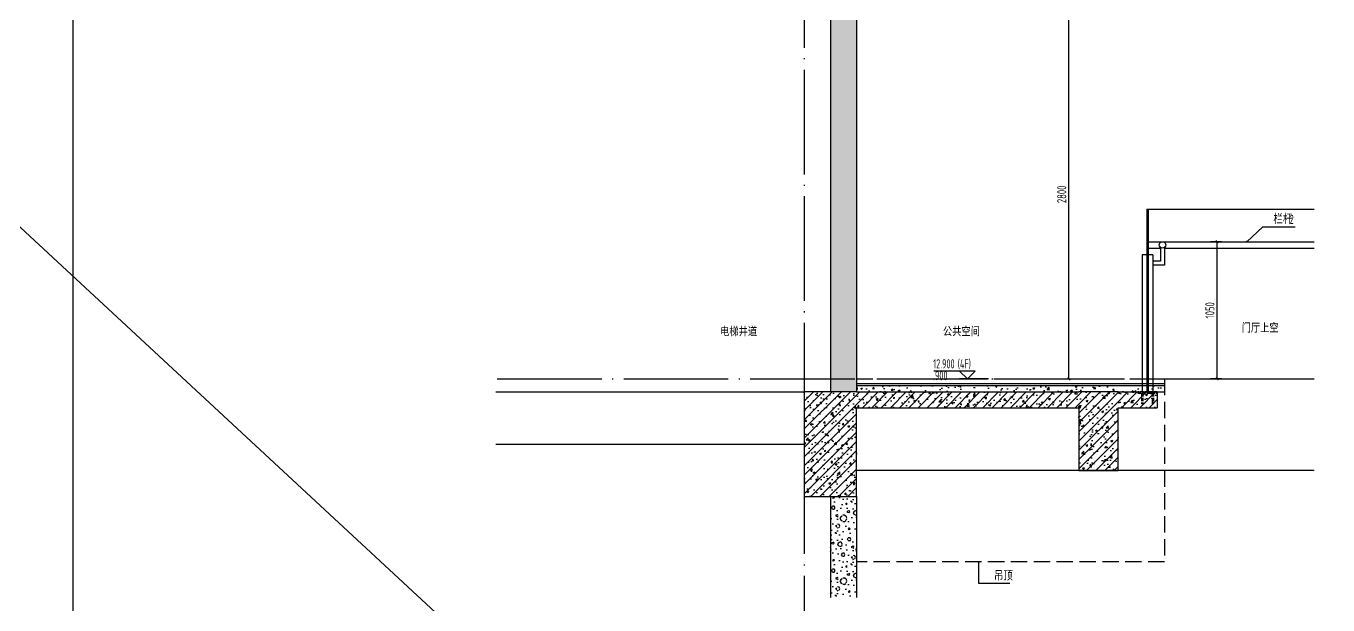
# Model space of a CAD drawing. Extents: x 198753 to 882193, y -399300 to 132460.
# Drawn here: x 430481 to 440441, y -66674 to -62245 of the extents above; entities that cross this region are included whole.
import ezdxf

# ---------------------------------------------------------------- set-up
doc = ezdxf.new("R2010")
doc.units = 0
doc.header["$LTSCALE"] = 1000
doc.header["$MEASUREMENT"] = 0
for name, pattern in [('109-34 轴网$0$L1$0$$AUDIT_BAD_LTYPE1', [0]), ('DASH', [0.35, 0.25, -0.1]), ('DOTE', [2.42, 2, -0.2, 0.02, -0.2])]:
    doc.linetypes.add(name, pattern=pattern)
for name, color, linetype in [('01-标注_尺寸', 124, 'Continuous'), ('01-标注_标高', 200, 'Continuous'), ('01-标注_符号', 200, 'Continuous'), ('02-TEXT_标注', 130, 'Continuous'), ('05-填充_天正', 26, 'Continuous'), ('A-0-房间名称', 7, 'Continuous'), ('A-E_栏杆', 232, 'Continuous'), ('A-STR-面层', 191, 'Continuous'), ('A-SUR_面层', 191, 'Continuous'), ('A-TECH_结构', 21, 'Continuous'), ('A_AXIS-轴线', 36, 'DOTE'), ('A_STR-砌块墙', 121, 'Continuous'), ('A_STR-砼墙', 51, 'Continuous'), ('A_STR-砼柱', 51, 'Continuous')]:
    doc.layers.add(name, color=color, linetype=linetype)
doc.layers.add('04-不打印_辅助线', color=165, linetype='Continuous', plot=False)
doc.styles.add('_TCH_DIM', font='ROS1', dxfattribs={"width": 0.8, "bigfont": 'JD'})
doc.styles.add('_TCH_DIM_T3', font='ROS1', dxfattribs={"width": 0.8, "bigfont": 'JD'})
doc.styles.add('_TCH_SPACE', font='STXIHEI.TTF', dxfattribs={"width": 0.75, "height": 5})
doc.dimstyles.new('_TCH_ARCH&&20', dxfattribs={"dimtxt": 70, "dimasz": 20, "dimexe": 50, "dimexo": 60, "dimgap": 20, "dimtad": 1, "dimdec": 0, "dimzin": 0, "dimdsep": 46, "dimtxsty": '_TCH_DIM_T3', "dimblk": 'ARCHTICK', "dimcen": 0.09, "dimclrt": 4, "dimazin": 2, "dimtfac": 1, "dimtdec": 0, "dimtix": 1, "dimtmove": 2, "dimatfit": 3, "dimfxl": 0, "dimtolj": 1, "dimtzin": 0, "dimarcsym": 0})
pattern_1 = [(45, (0, 0), (-35.355339, 35.355339), []), (50, (0, 0), (143.452037, -12.550427), [15, -165]), (355, (0, 0), (-27.750267, 150.438427), [12, -132]), (100.4514, (11.95, -1.05), (115.701876, 137.88791), [12.74804, -140.228422]), (46.1842, (0, 40), (213.44821, -33.1038), [22.5, -247.5]), (96.6356, (17.79, 37.24), (186.93254, 194.82357), [19.12206, -210.3426]), (351.1842, (0, 40), (186.93239, 194.82372), [18, -198]), (21, (20, 30), (119.38141, -80.523778), [15, -165]), (326, (20, 30), (48.663066, 145.03001), [12, -132]), (71.4514, (29.95, 23.29), (168.044526, 64.5061), [12.74804, -140.228422]), (37.5, (0, 0), (2.431971, 66.578771), [0, -130.4, 0, -134, 0, -132.5]), (7.5, (0, 0), (52.613907, 78.882342), [0, -76.4, 0, -127.4, 0, -50.5]), (327.5, (-44.6, 0), (106.764487, -4.5109743), [0, -50, 0, -156, 0, -207]), (317.5, (-64.6, 0), (116.637234, 20.020996), [0, -65, 0, -103.6, 0, -147])]
pattern_2 = [(50, (0, 0), (143.452037, -12.550427), [15, -165]), (355, (0, 0), (-27.750267, 150.438427), [12, -132]), (100.4514, (11.95, -1.05), (115.701876, 137.88791), [12.74804, -140.228422]), (46.1842, (0, 40), (213.44821, -33.1038), [22.5, -247.5]), (96.6356, (17.79, 37.24), (186.93254, 194.82357), [19.12206, -210.3426]), (351.1842, (0, 40), (186.93239, 194.82372), [18, -198]), (21, (20, 30), (119.38141, -80.523778), [15, -165]), (326, (20, 30), (48.663066, 145.03001), [12, -132]), (71.4514, (29.95, 23.29), (168.044526, 64.5061), [12.74804, -140.228422]), (37.5, (0, 0), (2.431971, 66.578771), [0, -130.4, 0, -134, 0, -132.5]), (7.5, (0, 0), (52.613907, 78.882342), [0, -76.4, 0, -127.4, 0, -50.5]), (327.5, (-44.6, 0), (106.764487, -4.5109743), [0, -50, 0, -156, 0, -207]), (317.5, (-64.6, 0), (116.637234, 20.020996), [0, -65, 0, -103.6, 0, -147])]
pattern_3 = [(0, (70.8, -73.2), (120, 240), [0, -240]), (0, (-69.6, -105.6), (120, 240), [0, -240]), (0, (8.4, -108), (120, 240), [0, -240]), (0, (93.6, -37.2), (120, 240), [0, -240]), (0, (-6, -120), (120, 240), [0, -240]), (0, (117.6, 114), (120, 240), [0, -240]), (0, (44.4, 94.8), (120, 240), [0, -240]), (0, (82.8, 64.8), (120, 240), [0, -240]), (0, (-112.8, 60), (120, 240), [0, -240]), (0, (4.8, 49.2), (120, 240), [0, -240]), (0, (-40.8, -12), (120, 240), [0, -240]), (0, (-38.4, -102), (120, 240), [0, -240]), (0, (51.6, -111.6), (120, 240), [0, -240]), (0, (117.6, -6), (120, 240), [0, -240]), (0, (-106.8, -43.2), (120, 240), [0, -240]), (0, (-86.4, -2.4), (120, 240), [0, -240]), (0, (7.2, -19.2), (120, 240), [0, -240]), (0, (-26.4, -54), (120, 240), [0, -240]), (0, (-45.6, 25.2), (120, 240), [0, -240]), (0, (-15.6, 115.2), (120, 240), [0, -240]), (0, (-97.2, -93.6), (120, 240), [0, -240]), (0, (34.8, 66), (120, 240), [0, -240]), (0, (-76.8, 69.6), (120, 240), [0, -240]), (0, (-96, 100.8), (120, 240), [0, -240]), (130.601294, (102.857, 38.857), (-599.99999337, 720.00000315), [10.53662, -4414.8444]), (18.434949, (85.714, 43.43), (599.9999978, 239.9999982), [10.8421, -1507.05116]), (90, (85.71, 33.14), (120, 240), [10.28571, -469.71426]), (161.565051, (96, 29.714), (-600.000003, 239.999982), [10.8421, -1507.05116]), (53.130102, (96, 29.714), (120, 240), [11.42857, -1188.5714]), (135, (105.14, -92.57), (-120.000015, 239.999984), [9.69746, -669.12504]), (45, (91.43, -92.57), (120, 239.999999), [9.69746, -669.12504]), (135, (98.286, -99.43), (-120.000015, 239.999984), [9.69746, -669.12504]), (45, (98.286, -99.43), (120, 239.999999), [9.69746, -669.12504]), (116.56505, (-10.29, 68.57), (-2e-05, 479.99999), [12.77753, -255.5506]), (180, (-16, 80), (-120, 240), [13.71429, -226.2857]), (63.43495, (-35.43, 68.57), (1e-06, 480), [12.77753, -255.5506]), (116.56505, (-29.71, 57.14), (-2e-05, 479.99999), [12.77753, -255.5506]), (0, (-29.71, 57.14), (120, 240), [13.71429, -226.2857]), (63.43495, (-16, 57.14), (1e-06, 480), [12.77753, -255.5506]), (107.102728, (80, -12.571), (-359.99998624, 1200.00000194), [15.54454, -6513.161]), (143.972626, (75.429, 2.286), (-2279.9999711, 1679.9999981), [15.54454, -3248.808]), (180, (62.86, 11.43), (-120, 240), [14.85714, -225.14284]), (36.0273733, (35.429, 2.286), (2279.99998315, 1679.9999819), [15.54454, -3248.808]), (71.565051, (30.857, -11.43), (360.000002, 1199.999998), [14.45613, -1503.43712]), (107.102728, (35.429, -26.286), (-359.99998624, 1200.00000194), [15.54454, -6513.161]), (143.972626, (48, -35.429), (-2279.9999711, 1679.9999981), [15.54454, -3248.808]), (0, (48, -35.43), (120, 240), [14.85714, -225.14284]), (36.0273733, (62.857, -35.429), (2279.99998315, 1679.9999819), [15.54454, -3248.808]), (71.565051, (75.43, -26.286), (360.000002, 1199.999998), [14.45613, -1503.43712]), (150.255118, (82.286, 99.43), (-360.0000009, 239.999997), [9.21401, -1925.72784]), (90, (74.29, 94.86), (120, 240), [9.14286, -470.8571]), (29.744881, (74.286, 94.857), (360.0000002, 239.9999989), [9.21401, -1925.72784]), (116.56505, (26.29, -70.86), (-2e-05, 479.99999), [12.77753, -255.5506]), (168.690067, (20.571, -59.429), (-1080.0000008, 239.999994), [11.6549, -2435.8742]), (41.185925, (0, -65.143), (2999.99998182, 2639.99997692), [12.14874, -5090.3208]), (90, (0, -76.57), (120, 240), [11.42857, -468.5714]), (138.814074, (9.143, -84.571), (-2999.99994668, 2640.00001681), [12.14874, -5090.3208]), (16.6992442, (9.143, -84.571), (3959.9999702, 1199.99998743), [11.93178, -4999.415]), (60.945396, (20.571, -81.143), (119.99999968, 239.99999788), [11.76643, -4930.1358]), (109.983106, (-74.286, 29.714), (-600.00000226, 1679.99999555), [13.3768, -5604.879]), (155.556045, (-78.857, 42.286), (-1560.00000595, 719.99998504), [13.8092, -5786.0526]), (24.4439547, (-104, 42.286), (1560.00000078, 719.99999654), [13.8092, -5786.0526]), (70.0168934, (-108.571, 29.714), (600.0000018, 1679.99999583), [13.3768, -5604.879]), (109.983106, (-104, 17.143), (-600.00000226, 1679.99999555), [13.3768, -5604.879]), (160.016893, (-91.429, 12.571), (-600.0000004, 239.9999891), [13.3768, -2795.751]), (19.9831065, (-91.429, 12.571), (599.9999967, 239.9999996), [13.3768, -2795.751]), (70.0168934, (-78.857, 17.143), (600.0000018, 1679.99999583), [13.3768, -5604.879]), (122.005383, (14.857, 8), (-120.0000161, 239.9999877), [10.78169, -2253.3736]), (18.434949, (-1.143, 13.714), (599.9999978, 239.9999982), [10.8421, -1507.05116]), (90, (-1.14, 3.43), (120, 240), [10.28571, -469.71426]), (161.565051, (9.143, 0), (-600.000003, 239.999982), [10.8421, -1507.05116]), (54.4623222, (9.143, 0), (839.9999988, 1199.9999982), [9.83123, -4119.2846]), (116.56505, (-54.86, -50.29), (-2e-05, 479.99999), [12.77753, -255.5506]), (180, (-60.57, -38.86), (-120, 240), [12.57143, -227.42856]), (59.0362434, (-80, -50.286), (120.0000004, 239.9999988), [13.32789, -2785.5288]), (120.963756, (-73.143, -61.714), (-120.0000164, 239.999989), [13.32789, -2785.5288]), (0, (-73.14, -61.71), (120, 240), [12.57143, -227.42856]), (63.43495, (-60.57, -61.71), (1e-06, 480), [12.77753, -255.5506])]

# ---------------------------------------------------------------- blocks, each defined once
blk = doc.blocks.new('A$C57973A59')
at = {"layer": 'A-E_栏杆'}
for p, q in [((20, 1300), (20, -100)), ((20, 1300), (30, 1300)), ((30, 1300), (30, -100)), ((30, 1300), (1301.3, 1300)), ((30, 1050), (1301.3, 1050)), ((30, 1000), (125, 1000)), ((125, 1005), (125, 900)), ((155, 1005), (155, 870)), ((155, 1000), (1301.3, 1000)), ((-15, 950), (-15, -100)), ((20, 950), (-15, 950)), ((65, 950), (30, 950)), ((65, 950), (65, -100)), ((125, 900), (65, 900)), ((155, 870), (65, 870)), ((65, 0), (1301.3, 0))]:
    blk.add_line(p, q, dxfattribs=at)
at = {"layer": 'A-E_栏杆', "linetype": 'DASH', "ltscale": 0.1}
for p, q in [((-10, -190), (-20, -190)), ((60, -190), (70, -190))]:
    blk.add_line(p, q, dxfattribs=at)
for points in [[(100, -100), (-50, -100), (-50, -110), (100, -110), (100, -100)], [(-20, -110), (-20, -190)], [(-10, -110), (-10, -190)], [(60, -110), (60, -190)], [(70, -110), (70, -190)]]:
    blk.add_lwpolyline(points, dxfattribs=at)
at = {"layer": 'A-E_栏杆'}
blk.add_circle((140, 1025), 25, dxfattribs=at)
blk = doc.blocks.new('_ArchTick')
at = {"color": 0, "linetype": 'ByBlock', "const_width": 0.4}
blk.add_lwpolyline([(-0.5, -0.5), (0.5, 0.5)], dxfattribs=at)
blk = doc.blocks.new('*D1692')
at = {"layer": '01-标注_尺寸', "color": 0, "lineweight": -2, "transparency": 16777216}
for p, q in [((438335.2, -62144.9), (438509, -62144.9)), ((438459, -64944.9), (438459, -62144.9)), ((438335.2, -64944.9), (438509, -64944.9))]:
    blk.add_line(p, q, dxfattribs=at)
at = {"layer": 'Defpoints', "color": 0, "transparency": 16777216}
for p in [(438275.2, -62144.9), (438459, -62144.9), (438275.2, -64944.9)]:
    blk.add_point(p, dxfattribs=at)
at = {"layer": '01-标注_尺寸', "color": 0, "lineweight": -2, "transparency": 16777216, "xscale": 20, "yscale": 20, "zscale": 20}
for p, rotation in [((438459, -62144.9), 90), ((438459, -64944.9), 270)]:
    blk.add_blockref('_ArchTick', p, dxfattribs=dict(at, rotation=rotation))
at = {"layer": '01-标注_尺寸', "color": 4, "transparency": 16777216, "insert": (438404, -63532.7), "char_height": 70, "attachment_point": 5, "rotation": 90, "style": '_TCH_DIM_T3'}
blk.add_mtext('\\A1;2800', dxfattribs=at)
blk = doc.blocks.new('*D1693')
at = {"layer": '01-标注_尺寸', "color": 0, "lineweight": -2, "transparency": 16777216}
for p, q in [((439625.6, -63894.9), (439542.6, -63894.9)), ((439592.6, -64944.9), (439592.6, -63894.9)), ((439625.6, -64944.9), (439542.6, -64944.9))]:
    blk.add_line(p, q, dxfattribs=at)
at = {"layer": 'Defpoints', "color": 0, "transparency": 16777216}
for p in [(439592.6, -63894.9), (439685.6, -63894.9), (439685.6, -64944.9)]:
    blk.add_point(p, dxfattribs=at)
at = {"layer": '01-标注_尺寸', "color": 0, "lineweight": -2, "transparency": 16777216, "xscale": 20, "yscale": 20, "zscale": 20}
for p, rotation in [((439592.6, -63894.9), 90), ((439592.6, -64944.9), 270)]:
    blk.add_blockref('_ArchTick', p, dxfattribs=dict(at, rotation=rotation))
at = {"layer": '01-标注_尺寸', "color": 4, "transparency": 16777216, "insert": (439537.6, -64419.9), "char_height": 70, "attachment_point": 5, "rotation": 90, "style": '_TCH_DIM_T3'}
blk.add_mtext('\\A1;1050', dxfattribs=at)

msp = doc.modelspace()

# ---------------------------------------------------------------- hatches: boundary and pattern name
at = {"layer": '05-填充_天正', "linetype": '109-34 轴网$0$L1$0$$AUDIT_BAD_LTYPE1'}
h = msp.add_hatch(dxfattribs=at)
h.set_pattern_fill('加气混凝土', color=256, scale=20, style=0)
h.set_pattern_definition(pattern_3)
h.paths.add_polyline_path([(436835, -61544.9), (436635, -61544.9), (436635, -65044.9), (436835, -65044.9)])
at = {"layer": '05-填充_天正'}
h = msp.add_hatch(dxfattribs=at)
h.set_pattern_fill('混凝土', color=256, scale=20, style=0)
h.set_pattern_definition(pattern_2)
h.paths.add_polyline_path([(436835, -64994.9), (436835, -65044.9), (438685, -65044.9), (438685, -64994.9)])
h = msp.add_hatch(dxfattribs=at)
h.set_pattern_fill('混凝土', color=256, scale=20, style=0)
h.set_pattern_definition(pattern_2)
h.paths.add_polyline_path([(438685, -64994.9), (438685, -65044.9), (439190, -65044.9), (439190, -64994.9)])
h = msp.add_hatch(dxfattribs=at)
h.set_pattern_fill('钢筋混凝土', color=256, scale=20, style=0)
h.set_pattern_definition(pattern_1)
h.paths.add_polyline_path([(436435, -65844.9), (436835, -65844.9), (436835, -65044.9), (436435, -65044.9)])
h = msp.add_hatch(dxfattribs=at)
h.set_pattern_fill('钢筋混凝土', color=256, scale=20, style=0)
h.set_pattern_definition(pattern_1)
h.paths.add_polyline_path([(438535, -65164.9), (438535, -65044.9), (436835, -65044.9), (436835, -65164.9)])
h = msp.add_hatch(dxfattribs=at)
h.set_pattern_fill('钢筋混凝土', color=256, scale=20, style=0)
h.set_pattern_definition(pattern_1)
h.paths.add_polyline_path([(438535, -65644.9), (438835, -65644.9), (438835, -65044.9), (438535, -65044.9)])
h = msp.add_hatch(dxfattribs=at)
h.set_pattern_fill('钢筋混凝土', color=256, scale=20, style=0)
h.set_pattern_definition(pattern_1)
h.paths.add_polyline_path([(438835, -65044.9), (438835, -65164.9), (439135, -65164.9), (439135, -65044.9)])
at = {"layer": '05-填充_天正', "linetype": '109-34 轴网$0$L1$0$$AUDIT_BAD_LTYPE1'}
h = msp.add_hatch(dxfattribs=at)
h.set_pattern_fill('加气混凝土', color=256, scale=20, style=0)
h.set_pattern_definition(pattern_3)
h.paths.add_polyline_path([(436835, -65844.9), (436635, -65844.9), (436635, -66618.3), (436835, -66618.3)])

# ---------------------------------------------------------------- linework, layer by layer
msp.add_lwpolyline([(463143.8, -94124.6), (295307.5, 61565.2)])
at = {"layer": '01-标注_标高'}
for p, q in [((437742.8, -64885.2), (437426.9, -64885.2)), ((437682.8, -64945.2), (437622.8, -64885.2)), ((437682.8, -64945.2), (437742.8, -64885.2)), ((437842.8, -64945.2), (437622.8, -64945.2))]:
    msp.add_line(p, q, dxfattribs=at)
at = {"layer": '01-标注_符号'}
for p, q in [((439820.9, -63894.9), (439943.6, -63780)), ((439943.6, -63780), (440189.5, -63780)), ((437767.2, -66344.9), (437767.5, -66508.7)), ((437767.5, -66508.7), (438008, -66508.7))]:
    msp.add_line(p, q, dxfattribs=at)
at = {"layer": '01-标注_符号', "const_width": 8}
for points in [[(439818, -63897.6, 1), (439823.8, -63892.2, 1)], [(437767.2, -66340.9, 1), (437767.2, -66348.9, 1)]]:
    msp.add_lwpolyline(points, format="xyb", close=True, dxfattribs=at)
at = {"layer": '04-不打印_辅助线', "color": 1}
msp.add_lwpolyline([(430841.5, -53853.6), (449807, -53853.6), (449807, -69079.9), (430841.5, -69079.9)], close=True, dxfattribs=at)
at = {"layer": 'A-STR-面层', "linetype": 'DASH', "ltscale": 0.5}
for points in [[(436835, -64944.9), (440336.3, -64944.9)], [(439040.1, -64944.9), (439190, -64944.9), (439190, -66344.9), (436835, -66344.9)]]:
    msp.add_lwpolyline(points, dxfattribs=at)
at = {"layer": 'A-STR-面层'}
msp.add_lwpolyline([(436835, -64979.9), (439190, -64979.9)], dxfattribs=at)
at = {"layer": 'A-SUR_面层'}
for p, q in [((436835, -64994.9), (438685, -64994.9)), ((438685, -64994.9), (439190, -64994.9)), ((436835, -65044.9), (438535, -65044.9)), ((438835, -65044.9), (439190, -65044.9))]:
    msp.add_line(p, q, dxfattribs=at)
at = {"layer": 'A-TECH_结构'}
for p, q in [((434075.5, -65044.9), (436435, -65044.9)), ((434075.5, -65444.9), (436435, -65444.9))]:
    msp.add_line(p, q, dxfattribs=at)
msp.add_lwpolyline([(440336.3, -65644.9), (436835, -65644.9)], dxfattribs=at)
at = {"layer": 'A_AXIS-轴线', "ltscale": 0.4}
for p, q in [((436435, -56771.7), (436435, -66823.4)), ((434085, -64944.9), (440336.3, -64944.9))]:
    msp.add_line(p, q, dxfattribs=at)
at = {"layer": 'A_STR-砌块墙', "linetype": '109-34 轴网$0$L1$0$$AUDIT_BAD_LTYPE1'}
for p, q in [((436635, -61544.9), (436635, -65044.9)), ((436835, -61544.9), (436835, -65044.9)), ((436635, -65844.9), (436635, -66618.3)), ((436835, -65844.9), (436835, -66618.3))]:
    msp.add_line(p, q, dxfattribs=at)
at = {"layer": 'A_STR-砼墙'}
for p, q in [((436835, -65044.9), (438535, -65044.9)), ((438835, -65044.9), (439135, -65044.9)), ((439135, -65044.9), (439135, -65164.9)), ((436835, -65164.9), (438535, -65164.9)), ((438835, -65164.9), (439135, -65164.9))]:
    msp.add_line(p, q, dxfattribs=at)
at = {"layer": 'A_STR-砼柱'}
for p, q in [((436835, -65044.9), (436435, -65044.9)), ((436435, -65044.9), (436435, -65844.9)), ((438835, -65044.9), (438535, -65044.9)), ((436835, -65844.9), (436835, -65164.9)), ((438535, -65164.9), (438535, -65644.9)), ((438835, -65644.9), (438835, -65164.9)), ((438535, -65644.9), (438835, -65644.9)), ((436435, -65844.9), (436835, -65844.9))]:
    msp.add_line(p, q, dxfattribs=at)

# ---------------------------------------------------------------- block references
at = {"layer": 'A-E_栏杆'}
msp.add_blockref('A$C57973A59', (439035, -64944.9), dxfattribs=at)

# ---------------------------------------------------------------- texts
at = {"layer": '02-TEXT_标注', "style": '_TCH_DIM'}
for s, height, width, p in [('栏杆', 69.46, 0.8, (440023.4, -63759)), ('2', 70, 0.64, (440147.6, -63759)), ('12.900', 70, 0.64, (437420.9, -64864.2)), ('(4F)', 70, 0.64, (437608.3, -64864.2)), ('.900', 70, 0.64, (437420.9, -64955.2)), ('吊顶', 69.46, 0.8, (437885.8, -66487.7))]:
    msp.add_text(s, height=height, dxfattribs=dict(at, width=width)).set_placement(p)
at = {"layer": 'A-0-房间名称', "style": '_TCH_SPACE', "width": 0.8}
for s, p in [('门厅上空', (439780.5, -64583.7)), ('电梯井道', (435790.6, -64611.5)), ('公共空间', (437495.1, -64611.5))]:
    msp.add_text(s, height=63.25, dxfattribs=at).set_placement(p)

# ---------------------------------------------------------------- dimensions: what is measured, and where the dimension line sits
at = {"layer": '01-标注_尺寸'}
dim = msp.add_linear_dim(base=(438459, -62144.9), p1=(438275.2, -64944.9), p2=(438275.2, -62144.9), angle=90, dimstyle='_TCH_ARCH&&20', dxfattribs=at)
dim.commit()
dim.dimension.update_dxf_attribs({"geometry": '*D1692', "text_midpoint": (438404, -63532.7), "dimtype": 161})
dim = msp.add_aligned_dim(p1=(439685.6, -64944.9), p2=(439685.6, -63894.9), distance=93, dimstyle='_TCH_ARCH&&20', dxfattribs=at)
dim.commit()
dim.dimension.update_dxf_attribs({"geometry": '*D1693', "text_midpoint": (439537.6, -64419.9)})

doc.saveas('drawing.dxf')
